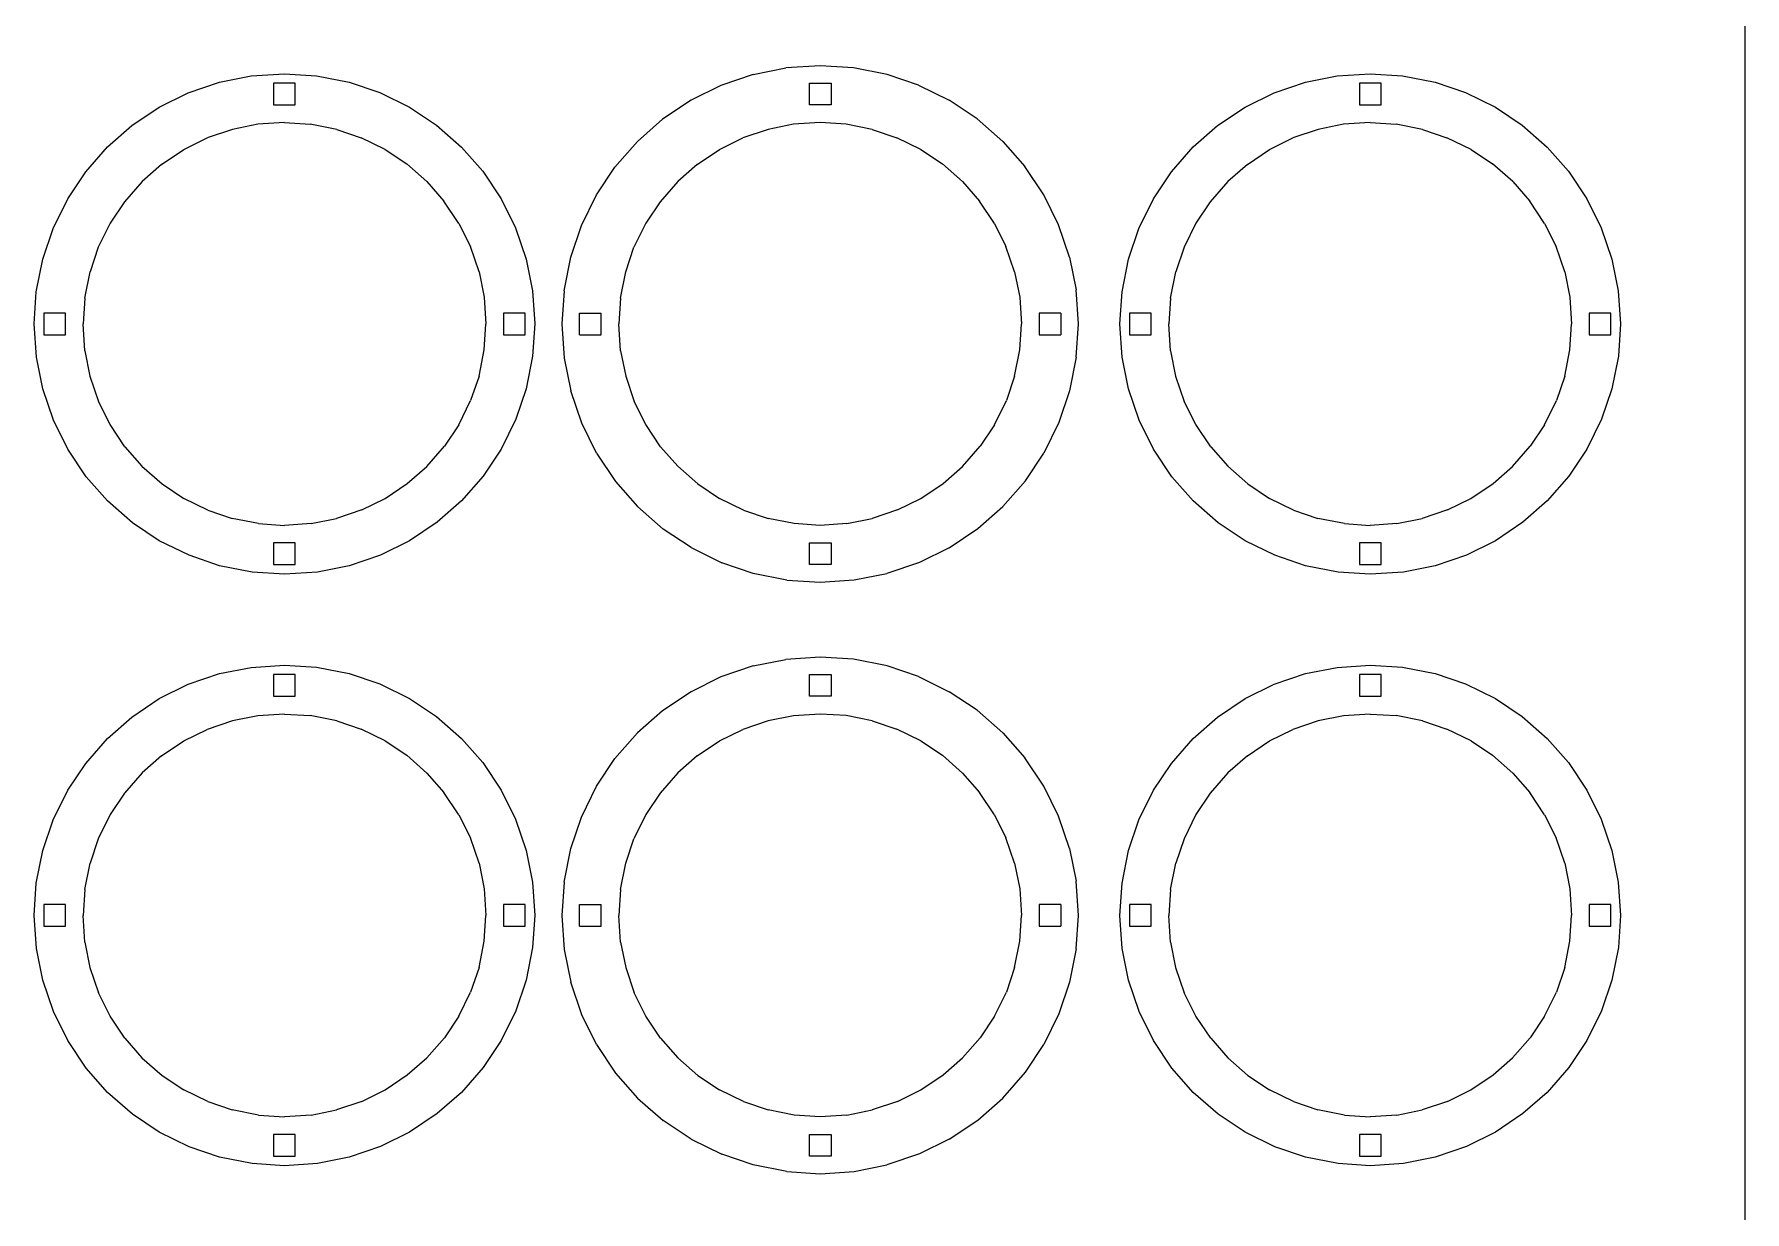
# Model space of a CAD drawing. Extents: x -2494 to 2494, y -1959 to 1959.
# Drawn here: x 1230 to 2494, y 206 to 1076 of the extents above; entities that cross this region are included whole.
import ezdxf

# ---------------------------------------------------------------- set-up
doc = ezdxf.new("R2010")
doc.units = 0
doc.header["$MEASUREMENT"] = 0
doc.layers.get('0').update_dxf_attribs({"linetype": 'CONTINUOUS'})

msp = doc.modelspace()

# ---------------------------------------------------------------- linework, layer by layer
for p, q in [((2494.3, 1958.6), (2494.3, -1958.6)), ((1761.4, 1046), (1785.6, 1050.9)), ((1810.9, 1052.5), (1785.6, 1050.9)), ((1835.4, 1051), (1810.9, 1052.5)), ((1860.3, 1046), (1835.4, 1051)), ((1343.8, 1032.4), (1367, 1040.3)), ((1367, 1040.3), (1390.4, 1045)), ((1390.4, 1045), (1414.9, 1046.6)), ((1406.9, 1039.5), (1406.9, 1023.5)), ((1422.9, 1039.5), (1406.9, 1039.5)), ((1414.9, 1046.6), (1438.7, 1045.1)), ((1422.9, 1023.5), (1422.9, 1039.5)), ((1438.7, 1045.1), (1462.8, 1040.3)), ((1462.8, 1040.3), (1485.4, 1032.7)), ((1737.5, 1037.9), (1715.4, 1027)), ((1761.4, 1046), (1737.5, 1037.9)), ((1802.9, 1023.5), (1802.9, 1039.5)), ((1802.9, 1039.5), (1818.9, 1039.5)), ((1818.9, 1039.5), (1818.9, 1023.5)), ((1883.6, 1038.1), (1860.3, 1046)), ((1883.6, 1038.1), (1906.3, 1027)), ((2146.3, 1032.4), (2169.5, 1040.3)), ((2169.5, 1040.3), (2192.9, 1045)), ((2192.9, 1045), (2217.4, 1046.6)), ((2209.4, 1039.5), (2209.4, 1023.5)), ((2225.4, 1039.5), (2209.4, 1039.5)), ((2217.4, 1046.6), (2241.2, 1045.1)), ((2225.4, 1023.5), (2225.4, 1039.5)), ((2241.2, 1045.1), (2265.3, 1040.3)), ((2265.3, 1040.3), (2287.9, 1032.7)), ((1322.4, 1021.8), (1343.8, 1032.4)), ((1485.4, 1032.7), (1507.4, 1021.8)), ((1715.4, 1027), (1694.4, 1012.9)), ((1926.8, 1013.3), (1906.3, 1027)), ((2124.9, 1021.8), (2146.3, 1032.4)), ((2287.9, 1032.7), (2309.9, 1021.8)), ((1302.1, 1008.2), (1322.4, 1021.8)), ((1406.9, 1023.5), (1422.9, 1023.5)), ((1507.4, 1021.8), (1527.2, 1008.6)), ((1694.4, 1012.9), (1675.9, 996.6)), ((1818.9, 1023.5), (1802.9, 1023.5)), ((1926.8, 1013.3), (1945.8, 996.6)), ((2104.6, 1008.2), (2124.9, 1021.8)), ((2209.4, 1023.5), (2225.4, 1023.5)), ((2309.9, 1021.8), (2329.7, 1008.6)), ((1284.1, 992.5), (1302.1, 1008.2)), ((1340.5, 990.6), (1357.7, 999.1)), ((1376.4, 1005.4), (1357.7, 999.1)), ((1395.2, 1009.2), (1376.4, 1005.4)), ((1414.9, 1010.5), (1395.2, 1009.2)), ((1414.9, 1010.5), (1434, 1009.3)), ((1453.5, 1005.4), (1434, 1009.3)), ((1453.5, 1005.4), (1471.6, 999.3)), ((1489.4, 990.5), (1471.6, 999.3)), ((1527.2, 1008.6), (1545.7, 992.4)), ((1736.5, 990.6), (1753.6, 999.1)), ((1772.4, 1005.4), (1753.6, 999.1)), ((1791.1, 1009.2), (1772.4, 1005.4)), ((1810.9, 1010.5), (1791.1, 1009.2)), ((1830, 1009.3), (1810.9, 1010.5)), ((1849.4, 1005.4), (1830, 1009.3)), ((1849.4, 1005.4), (1867.5, 999.3)), ((1885.3, 990.5), (1867.5, 999.3)), ((2086.6, 992.5), (2104.6, 1008.2)), ((2143, 990.6), (2160.2, 999.1)), ((2178.9, 1005.4), (2160.2, 999.1)), ((2197.7, 1009.2), (2178.9, 1005.4)), ((2217.4, 1010.5), (2197.7, 1009.2)), ((2217.4, 1010.5), (2236.5, 1009.3)), ((2256, 1005.4), (2236.5, 1009.3)), ((2256, 1005.4), (2274.1, 999.3)), ((2291.9, 990.5), (2274.1, 999.3)), ((2329.7, 1008.6), (2348.2, 992.4)), ((1268, 974), (1284.1, 992.5)), ((1324.1, 979.6), (1340.5, 990.6)), ((1489.4, 990.5), (1505.3, 979.9)), ((1545.7, 992.4), (1561.5, 974.5)), ((1675.9, 996.6), (1659.2, 977.6)), ((1720, 979.6), (1736.5, 990.6)), ((1885.3, 990.5), (1901.2, 979.9)), ((1945.8, 996.6), (1962.1, 978.1)), ((2070.5, 974), (2086.6, 992.5)), ((2126.6, 979.6), (2143, 990.6)), ((2291.9, 990.5), (2307.8, 979.9)), ((2348.2, 992.4), (2364, 974.5)), ((1254.7, 954.2), (1268, 974)), ((1324.1, 979.6), (1309.7, 966.9)), ((1520.2, 966.9), (1505.3, 979.9)), ((1561.5, 974.5), (1575.1, 954.1)), ((1645.5, 957.1), (1659.2, 977.6)), ((1720, 979.6), (1705.6, 966.9)), ((1916.1, 966.9), (1901.2, 979.9)), ((1976.2, 957.1), (1962.1, 978.1)), ((2057.2, 954.2), (2070.5, 974)), ((2126.6, 979.6), (2112.2, 966.9)), ((2322.7, 966.9), (2307.8, 979.9)), ((2364, 974.5), (2377.6, 954.1)), ((1309.7, 966.9), (1296.6, 952)), ((1520.2, 966.9), (1532.8, 952.5)), ((1705.6, 966.9), (1692.6, 952)), ((1916.1, 966.9), (1928.7, 952.5)), ((2112.2, 966.9), (2099.1, 952)), ((2322.7, 966.9), (2335.3, 952.5)), ((1243.9, 932.1), (1254.7, 954.2)), ((1296.6, 952), (1286, 936.1)), ((1543.8, 936), (1532.8, 952.5)), ((1575.1, 954.1), (1585.7, 932.7)), ((1634.4, 934.4), (1645.5, 957.1)), ((1692.6, 952), (1682, 936.1)), ((1939.8, 936), (1928.7, 952.5)), ((1987.1, 935), (1976.2, 957.1)), ((2046.4, 932.1), (2057.2, 954.2)), ((2099.1, 952), (2088.5, 936.1)), ((2346.3, 936), (2335.3, 952.5)), ((2377.6, 954.1), (2388.2, 932.7)), ((1286, 936.1), (1277.3, 918.3)), ((1543.8, 936), (1552.3, 918.9)), ((1682, 936.1), (1673.2, 918.3)), ((1939.8, 936), (1948.2, 918.9)), ((2088.5, 936.1), (2079.8, 918.3)), ((2346.3, 936), (2354.8, 918.9)), ((1236.2, 909.5), (1243.9, 932.1)), ((1585.7, 932.7), (1593.6, 909.5)), ((1626.5, 911.1), (1634.4, 934.4)), ((1995.2, 911.1), (1987.1, 935)), ((2038.7, 909.5), (2046.4, 932.1)), ((2388.2, 932.7), (2396.1, 909.5)), ((1277.3, 918.3), (1271.2, 900.2)), ((1558.7, 900.1), (1552.3, 918.9)), ((1621.6, 886.2), (1626.5, 911.1)), ((1667.1, 900.2), (1673.2, 918.3)), ((1954.6, 900.1), (1948.2, 918.9)), ((1995.2, 911.1), (2000, 886.9)), ((2079.8, 918.3), (2073.7, 900.2)), ((2361.2, 900.1), (2354.8, 918.9)), ((1231.5, 885.5), (1236.2, 909.5)), ((1267.3, 880.8), (1271.2, 900.2)), ((1558.7, 900.1), (1562.4, 881.4)), ((1593.6, 909.5), (1598.2, 886.1)), ((1663.2, 880.8), (1667.1, 900.2)), ((1954.6, 900.1), (1958.4, 881.4)), ((2034, 885.5), (2038.7, 909.5)), ((2069.8, 880.8), (2073.7, 900.2)), ((2361.2, 900.1), (2364.9, 881.4)), ((2396.1, 909.5), (2400.7, 886.1)), ((1229.9, 861.7), (1231.5, 885.5)), ((1598.2, 886.1), (1599.9, 861.7)), ((1621.6, 886.2), (1620, 861.7)), ((2001.7, 861.7), (2000, 886.9)), ((2032.4, 861.7), (2034, 885.5)), ((2400.7, 886.1), (2402.4, 861.7)), ((1267.3, 880.8), (1266.1, 861.7)), ((1562.4, 881.4), (1563.7, 861.6)), ((1663.2, 880.8), (1662, 861.7)), ((1958.4, 881.4), (1959.7, 861.6)), ((2069.8, 880.8), (2068.6, 861.7)), ((2364.9, 881.4), (2366.2, 861.6)), ((1231.6, 837.2), (1229.9, 861.7)), ((1237, 869.7), (1237, 853.7)), ((1253, 869.7), (1237, 869.7)), ((1253, 853.7), (1253, 869.7)), ((1267.4, 841.9), (1266.1, 861.7)), ((1562.5, 842.5), (1563.7, 861.6)), ((1576.8, 869.7), (1576.8, 853.7)), ((1592.8, 869.7), (1576.8, 869.7)), ((1592.8, 853.7), (1592.8, 869.7)), ((1599.9, 861.7), (1598.3, 837.8)), ((1620, 861.7), (1621.6, 836.4)), ((1633, 853.7), (1633, 869.7)), ((1633, 869.7), (1649, 869.7)), ((1649, 853.7), (1649, 869.7)), ((1663.3, 841.9), (1662, 861.7)), ((1958.4, 842.5), (1959.7, 861.6)), ((1972.7, 869.7), (1972.7, 853.7)), ((1988.7, 869.7), (1972.7, 869.7)), ((1988.7, 869.7), (1988.7, 853.7)), ((2000.1, 837.1), (2001.7, 861.7)), ((2034.1, 837.2), (2032.4, 861.7)), ((2039.5, 869.7), (2039.5, 853.7)), ((2055.5, 869.7), (2039.5, 869.7)), ((2055.5, 853.7), (2055.5, 869.7)), ((2069.9, 841.9), (2068.6, 861.7)), ((2365, 842.5), (2366.2, 861.6)), ((2379.3, 869.7), (2379.3, 853.7)), ((2395.3, 869.7), (2379.3, 869.7)), ((2395.3, 853.7), (2395.3, 869.7)), ((2402.4, 861.7), (2400.8, 837.8)), ((1237, 853.7), (1253, 853.7)), ((1576.8, 853.7), (1592.8, 853.7)), ((1633, 853.7), (1649, 853.7)), ((1972.7, 853.7), (1988.7, 853.7)), ((2039.5, 853.7), (2055.5, 853.7)), ((2379.3, 853.7), (2395.3, 853.7)), ((1236.2, 813.8), (1231.6, 837.2)), ((1267.4, 841.9), (1271.1, 823.2)), ((1558.7, 823.1), (1562.5, 842.5)), ((1598.3, 837.8), (1593.6, 813.8)), ((1621.6, 836.4), (1626.5, 812.3)), ((1663.3, 841.9), (1667.1, 823.2)), ((1954.6, 823.1), (1958.4, 842.5)), ((2000.1, 837.1), (1995.2, 812.3)), ((2038.7, 813.8), (2034.1, 837.2)), ((2069.9, 841.9), (2073.6, 823.2)), ((2361.2, 823.1), (2365, 842.5)), ((2400.8, 837.8), (2396.1, 813.8)), ((1271.1, 823.2), (1277.5, 804.4)), ((1558.7, 823.1), (1552.5, 805)), ((1667.1, 823.2), (1673.5, 804.4)), ((1954.6, 823.1), (1948.5, 805)), ((2073.6, 823.2), (2080, 804.4)), ((2361.2, 823.1), (2355, 805)), ((1244.1, 790.6), (1236.2, 813.8)), ((1593.6, 813.8), (1585.9, 791.2)), ((1634.6, 788.3), (1626.5, 812.3)), ((1995.2, 812.3), (1987.3, 788.9)), ((2046.6, 790.6), (2038.7, 813.8)), ((2396.1, 813.8), (2388.4, 791.2)), ((1286, 787.3), (1277.5, 804.4)), ((1543.8, 787.2), (1552.5, 805)), ((1681.9, 787.3), (1673.5, 804.4)), ((1939.7, 787.2), (1948.5, 805)), ((2088.5, 787.3), (2080, 804.4)), ((2346.3, 787.2), (2355, 805)), ((1254.7, 769.2), (1244.1, 790.6)), ((1297, 770.8), (1286, 787.3)), ((1543.8, 787.2), (1533.2, 771.3)), ((1585.9, 791.2), (1575.1, 769.2)), ((1645.5, 766.2), (1634.6, 788.3)), ((1692.9, 770.8), (1681.9, 787.3)), ((1939.7, 787.2), (1929.1, 771.3)), ((1987.3, 788.9), (1976.2, 766.2)), ((2057.2, 769.2), (2046.6, 790.6)), ((2099.5, 770.8), (2088.5, 787.3)), ((2346.3, 787.2), (2335.7, 771.3)), ((2388.4, 791.2), (2377.6, 769.2)), ((1520.1, 756.4), (1533.2, 771.3)), ((1916.1, 756.4), (1929.1, 771.3)), ((2322.6, 756.4), (2335.7, 771.3)), ((1268.4, 748.8), (1254.7, 769.2)), ((1297, 770.8), (1309.6, 756.5)), ((1575.1, 769.2), (1561.8, 749.3)), ((1645.5, 766.2), (1659.6, 745.2)), ((1692.9, 770.8), (1705.6, 756.5)), ((1962.5, 745.7), (1976.2, 766.2)), ((2070.9, 748.8), (2057.2, 769.2)), ((2099.5, 770.8), (2112.1, 756.5)), ((2377.6, 769.2), (2364.3, 749.3)), ((1284.1, 730.9), (1268.4, 748.8)), ((1309.6, 756.5), (1324.5, 743.4)), ((1505.7, 743.8), (1520.1, 756.4)), ((1561.8, 749.3), (1545.7, 730.9)), ((1720.5, 743.4), (1705.6, 756.5)), ((1901.7, 743.8), (1916.1, 756.4)), ((2086.6, 730.9), (2070.9, 748.8)), ((2112.1, 756.5), (2127, 743.4)), ((2308.2, 743.8), (2322.6, 756.4)), ((2364.3, 749.3), (2348.2, 730.9)), ((1324.5, 743.4), (1340.5, 732.8)), ((1489.3, 732.7), (1505.7, 743.8)), ((1659.6, 745.2), (1675.9, 726.7)), ((1720.5, 743.4), (1736.4, 732.8)), ((1885.2, 732.7), (1901.7, 743.8)), ((1945.8, 726.7), (1962.5, 745.7)), ((2127, 743.4), (2143, 732.8)), ((2291.8, 732.7), (2308.2, 743.8)), ((1302.6, 714.7), (1284.1, 730.9)), ((1358.2, 724), (1340.5, 732.8)), ((1358.2, 724), (1376.3, 717.9)), ((1472.1, 724.3), (1453.4, 717.9)), ((1472.1, 724.3), (1489.3, 732.7)), ((1545.7, 730.9), (1527.8, 715.1)), ((1675.9, 726.7), (1694.9, 710)), ((1754.2, 724), (1736.4, 732.8)), ((1754.2, 724), (1772.3, 717.9)), ((1868.1, 724.3), (1849.3, 717.9)), ((1868.1, 724.3), (1885.2, 732.7)), ((1927.3, 710.4), (1945.8, 726.7)), ((2105.1, 714.7), (2086.6, 730.9)), ((2160.7, 724), (2143, 732.8)), ((2160.7, 724), (2178.8, 717.9)), ((2274.6, 724.3), (2255.9, 717.9)), ((2274.6, 724.3), (2291.8, 732.7)), ((2348.2, 730.9), (2330.3, 715.1)), ((1322.4, 701.5), (1302.6, 714.7)), ((1395.8, 714.1), (1376.3, 717.9)), ((1395.8, 714.1), (1414.9, 712.8)), ((1434.6, 714.1), (1414.9, 712.8)), ((1434.6, 714.1), (1453.4, 717.9)), ((1527.8, 715.1), (1507.4, 701.5)), ((1715.4, 696.4), (1694.9, 710)), ((1791.7, 714.1), (1772.3, 717.9)), ((1810.8, 712.8), (1791.7, 714.1)), ((1830.6, 714.1), (1810.8, 712.8)), ((1830.6, 714.1), (1849.3, 717.9)), ((1906.3, 696.3), (1927.3, 710.4)), ((2124.9, 701.5), (2105.1, 714.7)), ((2198.3, 714.1), (2178.8, 717.9)), ((2198.3, 714.1), (2217.4, 712.8)), ((2237.1, 714.1), (2217.4, 712.8)), ((2237.1, 714.1), (2255.9, 717.9)), ((2330.3, 715.1), (2309.9, 701.5)), ((1344.4, 690.7), (1322.4, 701.5)), ((1422.9, 699.8), (1406.9, 699.8)), ((1406.9, 699.8), (1406.9, 683.8)), ((1422.9, 683.8), (1422.9, 699.8)), ((1507.4, 701.5), (1486, 690.9)), ((1715.4, 696.4), (1738.1, 685.2)), ((1802.9, 683.8), (1802.9, 699.8)), ((1802.9, 699.8), (1818.9, 699.8)), ((1818.9, 699.8), (1818.9, 683.8)), ((1906.3, 696.3), (1884.2, 685.4)), ((2146.9, 690.7), (2124.9, 701.5)), ((2225.4, 699.8), (2209.4, 699.8)), ((2209.4, 699.8), (2209.4, 683.8)), ((2225.4, 683.8), (2225.4, 699.8)), ((2309.9, 701.5), (2288.5, 690.9)), ((1367, 683), (1344.4, 690.7)), ((1391.1, 678.2), (1367, 683)), ((1406.9, 683.8), (1422.9, 683.8)), ((1462.8, 683), (1439.4, 678.3)), ((1486, 690.9), (1462.8, 683)), ((1761.4, 677.3), (1738.1, 685.2)), ((1818.9, 683.8), (1802.9, 683.8)), ((1884.2, 685.4), (1860.2, 677.3)), ((2169.5, 683), (2146.9, 690.7)), ((2193.6, 678.2), (2169.5, 683)), ((2209.4, 683.8), (2225.4, 683.8)), ((2265.3, 683), (2241.9, 678.3)), ((2288.5, 690.9), (2265.3, 683)), ((1414.9, 676.7), (1391.1, 678.2)), ((1439.4, 678.3), (1414.9, 676.7)), ((1786.3, 672.4), (1761.4, 677.3)), ((1786.3, 672.4), (1810.8, 670.8)), ((1810.8, 670.8), (1836.1, 672.5)), ((1836.1, 672.5), (1860.2, 677.3)), ((2217.4, 676.7), (2193.6, 678.2)), ((2241.9, 678.3), (2217.4, 676.7)), ((1367, 603.3), (1390.4, 607.9)), ((1390.4, 607.9), (1414.9, 609.6)), ((1414.9, 609.6), (1438.7, 608)), ((1438.7, 608), (1462.8, 603.3)), ((1761.4, 609), (1737.5, 600.8)), ((1761.4, 609), (1785.6, 613.8)), ((1810.9, 615.5), (1785.6, 613.8)), ((1835.4, 613.9), (1810.9, 615.5)), ((1860.3, 609), (1835.4, 613.9)), ((1883.6, 601.1), (1860.3, 609)), ((2169.5, 603.3), (2192.9, 607.9)), ((2192.9, 607.9), (2217.4, 609.6)), ((2217.4, 609.6), (2241.2, 608)), ((2241.2, 608), (2265.3, 603.3)), ((1322.4, 584.8), (1343.8, 595.4)), ((1343.8, 595.4), (1367, 603.3)), ((1406.9, 602.5), (1406.9, 586.5)), ((1422.9, 602.5), (1406.9, 602.5)), ((1422.9, 586.5), (1422.9, 602.5)), ((1462.8, 603.3), (1485.4, 595.6)), ((1485.4, 595.6), (1507.4, 584.8)), ((1737.5, 600.8), (1715.4, 589.9)), ((1802.9, 586.5), (1802.9, 602.5)), ((1802.9, 602.5), (1818.9, 602.5)), ((1818.9, 602.5), (1818.9, 586.5)), ((1883.6, 601.1), (1906.3, 589.9)), ((2124.9, 584.8), (2146.3, 595.4)), ((2146.3, 595.4), (2169.5, 603.3)), ((2225.4, 602.5), (2209.4, 602.5)), ((2209.4, 602.5), (2209.4, 586.5)), ((2225.4, 586.5), (2225.4, 602.5)), ((2265.3, 603.3), (2287.9, 595.6)), ((2287.9, 595.6), (2309.9, 584.8)), ((1302.1, 571.1), (1322.4, 584.8)), ((1406.9, 586.5), (1422.9, 586.5)), ((1507.4, 584.8), (1527.2, 571.5)), ((1715.4, 589.9), (1694.4, 575.8)), ((1818.9, 586.5), (1802.9, 586.5)), ((1926.8, 576.2), (1906.3, 589.9)), ((2104.6, 571.1), (2124.9, 584.8)), ((2209.4, 586.5), (2225.4, 586.5)), ((2309.9, 584.8), (2329.7, 571.5)), ((1284.1, 555.4), (1302.1, 571.1)), ((1395.2, 572.1), (1376.4, 568.4)), ((1414.9, 573.4), (1395.2, 572.1)), ((1414.9, 573.4), (1434, 572.2)), ((1453.5, 568.4), (1434, 572.2)), ((1527.2, 571.5), (1545.7, 555.4)), ((1694.4, 575.8), (1675.9, 559.6)), ((1791.1, 572.1), (1772.4, 568.4)), ((1810.9, 573.4), (1791.1, 572.1)), ((1830, 572.2), (1810.9, 573.4)), ((1849.4, 568.4), (1830, 572.2)), ((1926.8, 576.2), (1945.8, 559.6)), ((2086.6, 555.4), (2104.6, 571.1)), ((2197.7, 572.1), (2178.9, 568.4)), ((2217.4, 573.4), (2197.7, 572.1)), ((2217.4, 573.4), (2236.5, 572.2)), ((2256, 568.4), (2236.5, 572.2)), ((2329.7, 571.5), (2348.2, 555.4)), ((1340.5, 553.5), (1357.7, 562)), ((1376.4, 568.4), (1357.7, 562)), ((1453.5, 568.4), (1471.6, 562.2)), ((1489.4, 553.5), (1471.6, 562.2)), ((1675.9, 559.6), (1659.2, 540.5)), ((1736.5, 553.5), (1753.6, 562)), ((1772.4, 568.4), (1753.6, 562)), ((1849.4, 568.4), (1867.5, 562.2)), ((1885.3, 553.5), (1867.5, 562.2)), ((1945.8, 559.6), (1962.1, 541.1)), ((2143, 553.5), (2160.2, 562)), ((2178.9, 568.4), (2160.2, 562)), ((2256, 568.4), (2274.1, 562.2)), ((2291.9, 553.5), (2274.1, 562.2)), ((1268, 536.9), (1284.1, 555.4)), ((1324.1, 542.5), (1340.5, 553.5)), ((1489.4, 553.5), (1505.3, 542.9)), ((1545.7, 555.4), (1561.5, 537.5)), ((1720, 542.5), (1736.5, 553.5)), ((1885.3, 553.5), (1901.2, 542.9)), ((2070.5, 536.9), (2086.6, 555.4)), ((2126.6, 542.5), (2143, 553.5)), ((2291.9, 553.5), (2307.8, 542.9)), ((2348.2, 555.4), (2364, 537.5)), ((1254.7, 517.1), (1268, 536.9)), ((1324.1, 542.5), (1309.7, 529.9)), ((1520.2, 529.8), (1505.3, 542.9)), ((1561.5, 537.5), (1575.1, 517.1)), ((1645.5, 520), (1659.2, 540.5)), ((1720, 542.5), (1705.6, 529.9)), ((1916.1, 529.8), (1901.2, 542.9)), ((1976.2, 520), (1962.1, 541.1)), ((2057.2, 517.1), (2070.5, 536.9)), ((2126.6, 542.5), (2112.2, 529.9)), ((2322.7, 529.8), (2307.8, 542.9)), ((2364, 537.5), (2377.6, 517.1)), ((1309.7, 529.9), (1296.6, 515)), ((1520.2, 529.8), (1532.8, 515.4)), ((1634.4, 497.3), (1645.5, 520)), ((1705.6, 529.9), (1692.6, 515)), ((1916.1, 529.8), (1928.7, 515.4)), ((1987.1, 498), (1976.2, 520)), ((2112.2, 529.9), (2099.1, 515)), ((2322.7, 529.8), (2335.3, 515.4)), ((1243.9, 495.1), (1254.7, 517.1)), ((1296.6, 515), (1286, 499.1)), ((1543.8, 499), (1532.8, 515.4)), ((1575.1, 517.1), (1585.7, 495.7)), ((1692.6, 515), (1682, 499.1)), ((1939.8, 499), (1928.7, 515.4)), ((2046.4, 495.1), (2057.2, 517.1)), ((2099.1, 515), (2088.5, 499.1)), ((2346.3, 499), (2335.3, 515.4)), ((2377.6, 517.1), (2388.2, 495.7)), ((1236.2, 472.5), (1243.9, 495.1)), ((1286, 499.1), (1277.3, 481.3)), ((1543.8, 499), (1552.3, 481.8)), ((1585.7, 495.7), (1593.6, 472.5)), ((1626.5, 474), (1634.4, 497.3)), ((1682, 499.1), (1673.2, 481.3)), ((1939.8, 499), (1948.2, 481.8)), ((1995.2, 474), (1987.1, 498)), ((2038.7, 472.5), (2046.4, 495.1)), ((2088.5, 499.1), (2079.8, 481.3)), ((2346.3, 499), (2354.8, 481.8)), ((2388.2, 495.7), (2396.1, 472.5)), ((1277.3, 481.3), (1271.2, 463.2)), ((1558.7, 463.1), (1552.3, 481.8)), ((1667.1, 463.2), (1673.2, 481.3)), ((1954.6, 463.1), (1948.2, 481.8)), ((2079.8, 481.3), (2073.7, 463.2)), ((2361.2, 463.1), (2354.8, 481.8)), ((1231.5, 448.4), (1236.2, 472.5)), ((1593.6, 472.5), (1598.2, 449.1)), ((1621.6, 449.2), (1626.5, 474)), ((1995.2, 474), (2000, 449.8)), ((2034, 448.4), (2038.7, 472.5)), ((2396.1, 472.5), (2400.7, 449.1)), ((1267.3, 443.7), (1271.2, 463.2)), ((1558.7, 463.1), (1562.4, 444.3)), ((1663.2, 443.7), (1667.1, 463.2)), ((1954.6, 463.1), (1958.4, 444.3)), ((2069.8, 443.7), (2073.7, 463.2)), ((2361.2, 463.1), (2364.9, 444.3)), ((1229.9, 424.6), (1231.5, 448.4)), ((1267.3, 443.7), (1266.1, 424.6)), ((1562.4, 444.3), (1563.7, 424.6)), ((1598.2, 449.1), (1599.9, 424.6)), ((1621.6, 449.2), (1620, 424.6)), ((1663.2, 443.7), (1662, 424.6)), ((1958.4, 444.3), (1959.7, 424.6)), ((2001.7, 424.6), (2000, 449.8)), ((2032.4, 424.6), (2034, 448.4)), ((2069.8, 443.7), (2068.6, 424.6)), ((2364.9, 444.3), (2366.2, 424.6)), ((2400.7, 449.1), (2402.4, 424.6)), ((1237, 432.6), (1237, 416.6)), ((1253, 432.6), (1237, 432.6)), ((1253, 416.6), (1253, 432.6)), ((1576.8, 432.6), (1576.8, 416.6)), ((1592.8, 432.6), (1576.8, 432.6)), ((1592.8, 416.6), (1592.8, 432.6)), ((1633, 416.6), (1633, 432.6)), ((1633, 432.6), (1649, 432.6)), ((1649, 416.6), (1649, 432.6)), ((1972.7, 432.6), (1972.7, 416.6)), ((1988.7, 432.6), (1972.7, 432.6)), ((1988.7, 432.6), (1988.7, 416.6)), ((2055.5, 432.6), (2039.5, 432.6)), ((2039.5, 432.6), (2039.5, 416.6)), ((2055.5, 416.6), (2055.5, 432.6)), ((2379.3, 432.6), (2379.3, 416.6)), ((2395.3, 432.6), (2379.3, 432.6)), ((2395.3, 416.6), (2395.3, 432.6)), ((1231.6, 400.1), (1229.9, 424.6)), ((1267.4, 404.9), (1266.1, 424.6)), ((1562.5, 405.5), (1563.7, 424.6)), ((1599.9, 424.6), (1598.3, 400.8)), ((1620, 424.6), (1621.6, 399.4)), ((1663.3, 404.9), (1662, 424.6)), ((1958.4, 405.5), (1959.7, 424.6)), ((2000.1, 400), (2001.7, 424.6)), ((2034.1, 400.1), (2032.4, 424.6)), ((2069.9, 404.9), (2068.6, 424.6)), ((2365, 405.5), (2366.2, 424.6)), ((2402.4, 424.6), (2400.8, 400.8)), ((1237, 416.6), (1253, 416.6)), ((1267.4, 404.9), (1271.1, 386.1)), ((1558.7, 386), (1562.5, 405.5)), ((1576.8, 416.6), (1592.8, 416.6)), ((1633, 416.6), (1649, 416.6)), ((1663.3, 404.9), (1667.1, 386.1)), ((1954.6, 386), (1958.4, 405.5)), ((1972.7, 416.6), (1988.7, 416.6)), ((2039.5, 416.6), (2055.5, 416.6)), ((2069.9, 404.9), (2073.6, 386.1)), ((2361.2, 386), (2365, 405.5)), ((2379.3, 416.6), (2395.3, 416.6)), ((1236.2, 376.7), (1231.6, 400.1)), ((1598.3, 400.8), (1593.6, 376.7)), ((1621.6, 399.4), (1626.5, 375.2)), ((2000.1, 400), (1995.2, 375.2)), ((2038.7, 376.7), (2034.1, 400.1)), ((2400.8, 400.8), (2396.1, 376.7)), ((1271.1, 386.1), (1277.5, 367.4)), ((1558.7, 386), (1552.5, 367.9)), ((1667.1, 386.1), (1673.5, 367.4)), ((1954.6, 386), (1948.5, 367.9)), ((2073.6, 386.1), (2080, 367.4)), ((2361.2, 386), (2355, 367.9)), ((1244.1, 353.5), (1236.2, 376.7)), ((1286, 350.2), (1277.5, 367.4)), ((1543.8, 350.1), (1552.5, 367.9)), ((1593.6, 376.7), (1585.9, 354.1)), ((1634.6, 351.2), (1626.5, 375.2)), ((1681.9, 350.2), (1673.5, 367.4)), ((1939.7, 350.1), (1948.5, 367.9)), ((1995.2, 375.2), (1987.3, 351.9)), ((2046.6, 353.5), (2038.7, 376.7)), ((2088.5, 350.2), (2080, 367.4)), ((2346.3, 350.1), (2355, 367.9)), ((2396.1, 376.7), (2388.4, 354.1)), ((1585.9, 354.1), (1575.1, 332.1)), ((2388.4, 354.1), (2377.6, 332.1)), ((1254.7, 332.1), (1244.1, 353.5)), ((1297, 333.8), (1286, 350.2)), ((1543.8, 350.1), (1533.2, 334.2)), ((1645.5, 329.2), (1634.6, 351.2)), ((1692.9, 333.8), (1681.9, 350.2)), ((1939.7, 350.1), (1929.1, 334.2)), ((1987.3, 351.9), (1976.2, 329.2)), ((2057.2, 332.1), (2046.6, 353.5)), ((2099.5, 333.8), (2088.5, 350.2)), ((2346.3, 350.1), (2335.7, 334.2)), ((1268.4, 311.7), (1254.7, 332.1)), ((1297, 333.8), (1309.6, 319.4)), ((1520.1, 319.3), (1533.2, 334.2)), ((1575.1, 332.1), (1561.8, 312.3)), ((1645.5, 329.2), (1659.6, 308.1)), ((1692.9, 333.8), (1705.6, 319.4)), ((1916.1, 319.3), (1929.1, 334.2)), ((1962.5, 308.7), (1976.2, 329.2)), ((2070.9, 311.7), (2057.2, 332.1)), ((2099.5, 333.8), (2112.1, 319.4)), ((2322.6, 319.3), (2335.7, 334.2)), ((2377.6, 332.1), (2364.3, 312.3)), ((1309.6, 319.4), (1324.5, 306.3)), ((1505.7, 306.7), (1520.1, 319.3)), ((1720.5, 306.3), (1705.6, 319.4)), ((1901.7, 306.7), (1916.1, 319.3)), ((2112.1, 319.4), (2127, 306.3)), ((2308.2, 306.7), (2322.6, 319.3)), ((1284.1, 293.8), (1268.4, 311.7)), ((1324.5, 306.3), (1340.5, 295.7)), ((1489.3, 295.7), (1505.7, 306.7)), ((1561.8, 312.3), (1545.7, 293.8)), ((1659.6, 308.1), (1675.9, 289.6)), ((1720.5, 306.3), (1736.4, 295.7)), ((1885.2, 295.7), (1901.7, 306.7)), ((1945.8, 289.6), (1962.5, 308.7)), ((2086.6, 293.8), (2070.9, 311.7)), ((2127, 306.3), (2143, 295.7)), ((2291.8, 295.7), (2308.2, 306.7)), ((2364.3, 312.3), (2348.2, 293.8)), ((1302.6, 277.7), (1284.1, 293.8)), ((1358.2, 287), (1340.5, 295.7)), ((1472.1, 287.2), (1489.3, 295.7)), ((1545.7, 293.8), (1527.8, 278.1)), ((1754.2, 287), (1736.4, 295.7)), ((1868.1, 287.2), (1885.2, 295.7)), ((2105.1, 277.7), (2086.6, 293.8)), ((2160.7, 287), (2143, 295.7)), ((2274.6, 287.2), (2291.8, 295.7)), ((2348.2, 293.8), (2330.3, 278.1)), ((1358.2, 287), (1376.3, 280.8)), ((1395.8, 277), (1376.3, 280.8)), ((1434.6, 277.1), (1453.4, 280.8)), ((1472.1, 287.2), (1453.4, 280.8)), ((1675.9, 289.6), (1694.9, 273)), ((1754.2, 287), (1772.3, 280.8)), ((1791.7, 277), (1772.3, 280.8)), ((1830.6, 277.1), (1849.3, 280.8)), ((1868.1, 287.2), (1849.3, 280.8)), ((1927.3, 273.4), (1945.8, 289.6)), ((2160.7, 287), (2178.8, 280.8)), ((2198.3, 277), (2178.8, 280.8)), ((2237.1, 277.1), (2255.9, 280.8)), ((2274.6, 287.2), (2255.9, 280.8)), ((1322.4, 264.4), (1302.6, 277.7)), ((1395.8, 277), (1414.9, 275.8)), ((1434.6, 277.1), (1414.9, 275.8)), ((1527.8, 278.1), (1507.4, 264.4)), ((1715.4, 259.3), (1694.9, 273)), ((1810.8, 275.8), (1791.7, 277)), ((1830.6, 277.1), (1810.8, 275.8)), ((1906.3, 259.3), (1927.3, 273.4)), ((2124.9, 264.4), (2105.1, 277.7)), ((2198.3, 277), (2217.4, 275.8)), ((2237.1, 277.1), (2217.4, 275.8)), ((2330.3, 278.1), (2309.9, 264.4)), ((1344.4, 253.6), (1322.4, 264.4)), ((1367, 245.9), (1344.4, 253.6)), ((1422.9, 262.7), (1406.9, 262.7)), ((1406.9, 262.7), (1406.9, 246.7)), ((1422.9, 246.7), (1422.9, 262.7)), ((1486, 253.8), (1462.8, 245.9)), ((1507.4, 264.4), (1486, 253.8)), ((1715.4, 259.3), (1738.1, 248.1)), ((1802.9, 262.7), (1818.9, 262.7)), ((1802.9, 246.7), (1802.9, 262.7)), ((1818.9, 262.7), (1818.9, 246.7)), ((1906.3, 259.3), (1884.2, 248.4)), ((2146.9, 253.6), (2124.9, 264.4)), ((2169.5, 245.9), (2146.9, 253.6)), ((2209.4, 262.7), (2209.4, 246.7)), ((2225.4, 262.7), (2209.4, 262.7)), ((2225.4, 246.7), (2225.4, 262.7)), ((2288.5, 253.8), (2265.3, 245.9)), ((2309.9, 264.4), (2288.5, 253.8)), ((1391.1, 241.2), (1367, 245.9)), ((1414.9, 239.6), (1391.1, 241.2)), ((1406.9, 246.7), (1422.9, 246.7)), ((1439.4, 241.3), (1414.9, 239.6)), ((1462.8, 245.9), (1439.4, 241.3)), ((1761.4, 240.2), (1738.1, 248.1)), ((1786.3, 235.3), (1761.4, 240.2)), ((1818.9, 246.7), (1802.9, 246.7)), ((1884.2, 248.4), (1860.2, 240.2)), ((2193.6, 241.2), (2169.5, 245.9)), ((2217.4, 239.6), (2193.6, 241.2)), ((2209.4, 246.7), (2225.4, 246.7)), ((2241.9, 241.3), (2217.4, 239.6)), ((2265.3, 245.9), (2241.9, 241.3)), ((1786.3, 235.3), (1810.8, 233.7)), ((1810.8, 233.7), (1836.1, 235.4)), ((1836.1, 235.4), (1860.2, 240.2))]:
    msp.add_line(p, q)

doc.saveas('drawing.dxf')
